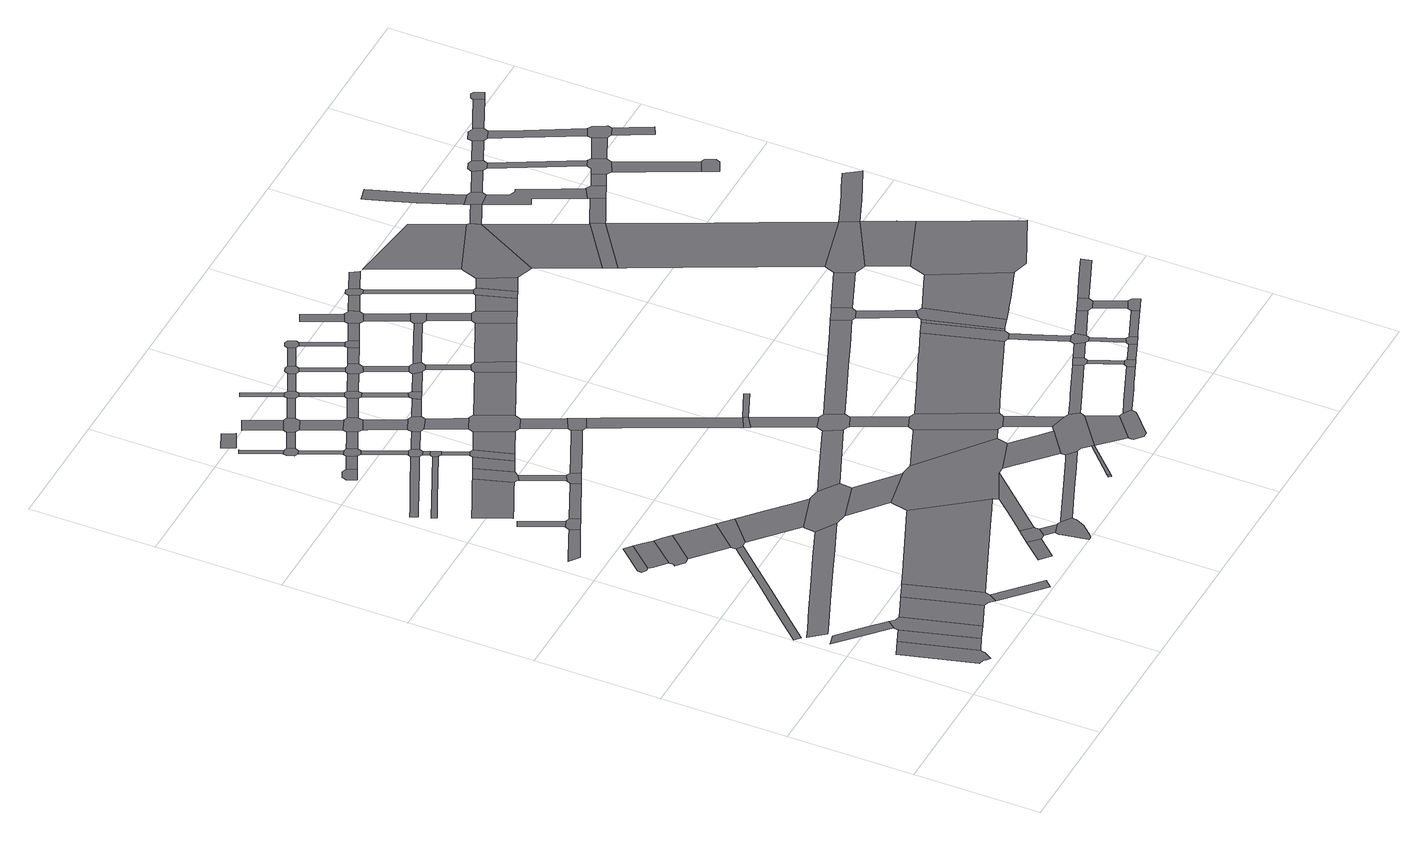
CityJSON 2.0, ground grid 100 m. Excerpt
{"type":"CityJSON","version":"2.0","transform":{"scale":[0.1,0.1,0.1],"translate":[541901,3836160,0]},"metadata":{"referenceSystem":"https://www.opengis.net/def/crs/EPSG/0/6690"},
"CityObjects":{
"road1":{"type":"Road","geometry":[{"type":"MultiSurface","lod":"1","boundaries":[[[0,1,2,3,4,5,6,7,8,9]]]}]},
"road2":{"type":"Road","attributes":{"RoadStructureAttribute.sectionType":"1"},"geometry":[{"type":"MultiSurface","lod":"1","boundaries":[[[10,11,12,13,14,15]]]}]},
"road3":{"type":"Road","attributes":{"RoadStructureAttribute.sectionType":"1"},"geometry":[{"type":"MultiSurface","lod":"1","boundaries":[[[16,0,9,17]]]}]},
"road4":{"type":"Road","geometry":[{"type":"MultiSurface","lod":"1","boundaries":[[[18,15,14,16,17,19,20]]]}]},
"road5":{"type":"Road","attributes":{"RoadStructureAttribute.sectionType":"1"},"geometry":[{"type":"MultiSurface","lod":"1","boundaries":[[[21,22,20,19,23]]]}]},
"road6":{"type":"Road","attributes":{"RoadStructureAttribute.sectionType":"1"},"geometry":[{"type":"MultiSurface","lod":"1","boundaries":[[[24,25,26,27,28,29,30,31,32,33,34]]]}]},
"road7":{"type":"Road","geometry":[{"type":"MultiSurface","lod":"1","boundaries":[[[35,36,21,23,37,38,39,40,41,42]]]}]},
"road8":{"type":"Road","attributes":{"RoadStructureAttribute.sectionType":"1"},"geometry":[{"type":"MultiSurface","lod":"1","boundaries":[[[43,44,45,46,47,48,49,50,51,52,53,54,55,56]]]}]},
"road9":{"type":"Road","geometry":[{"type":"MultiSurface","lod":"1","boundaries":[[[57,58,59,60,61,62]]]}]},
"road10":{"type":"Road","attributes":{"RoadStructureAttribute.sectionType":"1"},"geometry":[{"type":"MultiSurface","lod":"1","boundaries":[[[40,39,63,64,65]]]}]},
"road11":{"type":"Road","attributes":{"RoadStructureAttribute.sectionType":"1"},"geometry":[{"type":"MultiSurface","lod":"1","boundaries":[[[66,62,61,67,68,69]]]}]},
"road12":{"type":"Road","attributes":{"RoadStructureAttribute.sectionType":"1"},"geometry":[{"type":"MultiSurface","lod":"1","boundaries":[[[70,71,72,73,74,75]]]}]},
"road13":{"type":"Road","geometry":[{"type":"MultiSurface","lod":"1","boundaries":[[[76,69,68,77,78,79,80,81,82,83]]]}]},
"road14":{"type":"Road","attributes":{"RoadStructureAttribute.sectionType":"1"},"geometry":[{"type":"MultiSurface","lod":"1","boundaries":[[[84,83,82,85,86,87]]]}]},
"road15":{"type":"Road","attributes":{"RoadStructureAttribute.sectionType":"1"},"geometry":[{"type":"MultiSurface","lod":"1","boundaries":[[[88,89,90,91,92]]]}]},
"road16":{"type":"Road","geometry":[{"type":"MultiSurface","lod":"1","boundaries":[[[92,91,93,70,75,94,95]]]}]},
"road17":{"type":"Road","geometry":[{"type":"MultiSurface","lod":"1","boundaries":[[[87,86,96,24,34,97,98,99]]]}]},
"road18":{"type":"Road","attributes":{"RoadStructureAttribute.sectionType":"1"},"geometry":[{"type":"MultiSurface","lod":"1","boundaries":[[[100,101,102,103,104,105,106,107,108,109,110]]]}]},
"road19":{"type":"Road","geometry":[{"type":"MultiSurface","lod":"1","boundaries":[[[111,112,113,114,115,116,35,42,117,118,119,120,121,122,123]]]}]},
"road20":{"type":"Road","attributes":{"RoadStructureAttribute.sectionType":"1"},"geometry":[{"type":"MultiSurface","lod":"1","boundaries":[[[124,125,126,127,128]]]}]},
"road21":{"type":"Road","attributes":{"RoadStructureAttribute.sectionType":"1"},"geometry":[{"type":"MultiSurface","lod":"1","boundaries":[[[129,130,131,132,133,134,135,136,137]]]}]},
"road22":{"type":"Road","attributes":{"RoadStructureAttribute.sectionType":"1"},"geometry":[{"type":"MultiSurface","lod":"1","boundaries":[[[138,139,95,94,140,141,142,143]]]}]},
"road23":{"type":"Road","attributes":{"RoadStructureAttribute.sectionType":"1"},"geometry":[{"type":"MultiSurface","lod":"1","boundaries":[[[144,145,146,147,148,149]]]}]},
"road24":{"type":"Road","attributes":{"RoadStructureAttribute.sectionType":"1"},"geometry":[{"type":"MultiSurface","lod":"1","boundaries":[[[150,151,99,98,152,153]]]}]},
"road25":{"type":"Road","geometry":[{"type":"MultiSurface","lod":"1","boundaries":[[[154,155,156,157,158,159,160]]]}]},
"road26":{"type":"Road","geometry":[{"type":"MultiSurface","lod":"1","boundaries":[[[161,162,163,124,128,164,165,166,167,168]]]}]},
"road27":{"type":"Road","attributes":{"RoadStructureAttribute.sectionType":"1"},"geometry":[{"type":"MultiSurface","lod":"1","boundaries":[[[169,160,159,170]]]}]},
"road28":{"type":"Road","attributes":{"RoadStructureAttribute.sectionType":"1"},"geometry":[{"type":"MultiSurface","lod":"1","boundaries":[[[166,165,171,172]]]}]},
"road29":{"type":"Road","geometry":[{"type":"MultiSurface","lod":"1","boundaries":[[[173,100,110,174,175,176,177,178]]]}]},
"road30":{"type":"Road","geometry":[{"type":"MultiSurface","lod":"1","boundaries":[[[153,152,179,43,56,180,181,182,183]]]}]},
"road31":{"type":"Road","attributes":{"RoadStructureAttribute.sectionType":"1"},"geometry":[{"type":"MultiSurface","lod":"1","boundaries":[[[184,185,186,187]]]}]},
"road32":{"type":"Road","geometry":[{"type":"MultiSurface","lod":"1","boundaries":[[[172,171,188,189,190,191,192,193,194,195,196,197]]]}]},
"road33":{"type":"Road","attributes":{"RoadStructureAttribute.sectionType":"1"},"geometry":[{"type":"MultiSurface","lod":"1","boundaries":[[[198,177,176,199,200,201]]]}]},
"road34":{"type":"Road","geometry":[{"type":"MultiSurface","lod":"1","boundaries":[[[187,186,202,203,204,205,206,207]]]}]},
"road35":{"type":"Road","geometry":[{"type":"MultiSurface","lod":"1","boundaries":[[[201,200,208,138,143,209,210]]]}]},
"road36":{"type":"Road","attributes":{"RoadStructureAttribute.sectionType":"1"},"geometry":[{"type":"MultiSurface","lod":"1","boundaries":[[[205,204,211,212]]]}]},
"road37":{"type":"Road","attributes":{"RoadStructureAttribute.sectionType":"1"},"geometry":[{"type":"MultiSurface","lod":"1","boundaries":[[[213,214,215,216]]]}]},
"road38":{"type":"Road","geometry":[{"type":"MultiSurface","lod":"1","boundaries":[[[217,212,211,218,169,170,219,220,221,222,223]]]}]},
"road39":{"type":"Road","attributes":{"RoadStructureAttribute.sectionType":"1"},"geometry":[{"type":"MultiSurface","lod":"1","boundaries":[[[224,225,173,178,226]]]}]},
"road40":{"type":"Road","attributes":{"RoadStructureAttribute.sectionType":"1"},"geometry":[{"type":"MultiSurface","lod":"1","boundaries":[[[221,220,227,228]]]}]},
"road41":{"type":"Road","geometry":[{"type":"MultiSurface","lod":"1","boundaries":[[[228,227,129,137,229,230,231,232]]]}]},
"road42":{"type":"Road","attributes":{"RoadStructureAttribute.sectionType":"1"},"geometry":[{"type":"MultiSurface","lod":"1","boundaries":[[[233,207,206,234,235]]]}]},
"road43":{"type":"Road","attributes":{"RoadStructureAttribute.sectionType":"1"},"geometry":[{"type":"MultiSurface","lod":"1","boundaries":[[[230,229,236,237]]]}]},
"road44":{"type":"Road","geometry":[{"type":"MultiSurface","lod":"1","boundaries":[[[237,236,144,149,238,239]]]}]},
"road45":{"type":"Road","attributes":{"RoadStructureAttribute.sectionType":"1"},"geometry":[{"type":"MultiSurface","lod":"1","boundaries":[[[181,180,240,241]]]}]},
"road46":{"type":"Road","attributes":{"RoadStructureAttribute.sectionType":"1"},"geometry":[{"type":"MultiSurface","lod":"1","boundaries":[[[239,238,242,243]]]}]},
"road47":{"type":"Road","geometry":[{"type":"MultiSurface","lod":"1","boundaries":[[[243,242,224,226,244,245]]]}]},
"road48":{"type":"Road","attributes":{"RoadStructureAttribute.sectionType":"1"},"geometry":[{"type":"MultiSurface","lod":"1","boundaries":[[[246,247,223,222,248]]]}]},
"road49":{"type":"Road","attributes":{"RoadStructureAttribute.sectionType":"1"},"geometry":[{"type":"MultiSurface","lod":"1","boundaries":[[[249,250,251,252,253,254,161,168]]]}]},
"road50":{"type":"Road","attributes":{"RoadStructureAttribute.sectionType":"1"},"geometry":[{"type":"MultiSurface","lod":"1","boundaries":[[[255,256,232,231,257]]]}]},
"road51":{"type":"Road","attributes":{"RoadStructureAttribute.sectionType":"1"},"geometry":[{"type":"MultiSurface","lod":"1","boundaries":[[[258,259,260,261]]]}]},
"road52":{"type":"Road","geometry":[{"type":"MultiSurface","lod":"1","boundaries":[[[261,260,262,233,235,263,264,265,266]]]}]},
"road53":{"type":"Road","attributes":{"RoadStructureAttribute.sectionType":"1"},"geometry":[{"type":"MultiSurface","lod":"1","boundaries":[[[267,268,269,270,271,210,209,272,273,274]]]}]},
"road54":{"type":"Road","attributes":{"RoadStructureAttribute.sectionType":"1"},"geometry":[{"type":"MultiSurface","lod":"1","boundaries":[[[264,263,275,276]]]}]},
"road55":{"type":"Road","attributes":{"RoadStructureAttribute.sectionType":"1"},"geometry":[{"type":"MultiSurface","lod":"1","boundaries":[[[277,245,244,278,279]]]}]},
"road56":{"type":"Road","geometry":[{"type":"MultiSurface","lod":"1","boundaries":[[[280,276,275,281,246,248,282,283,284,285,286]]]}]},
"road57":{"type":"Road","attributes":{"RoadStructureAttribute.sectionType":"1"},"geometry":[{"type":"MultiSurface","lod":"1","boundaries":[[[287,284,283,288,289,290]]]}]},
"road58":{"type":"Road","geometry":[{"type":"MultiSurface","lod":"1","boundaries":[[[241,240,111,123,252,251,291,292,293,294]]]}]},
"road59":{"type":"Road","geometry":[{"type":"MultiSurface","lod":"1","boundaries":[[[295,290,289,296,255,257,297,298,299,300]]]}]},
"road60":{"type":"Road","attributes":{"RoadStructureAttribute.sectionType":"1"},"geometry":[{"type":"MultiSurface","lod":"1","boundaries":[[[301,302,303,304,305,306,197,196,307,308,309,310,311]]]}]},
"road61":{"type":"Road","attributes":{"RoadStructureAttribute.sectionType":"1"},"geometry":[{"type":"MultiSurface","lod":"1","boundaries":[[[312,313,298,297,314,315]]]}]},
"road62":{"type":"Road","attributes":{"RoadStructureAttribute.sectionType":"1"},"geometry":[{"type":"MultiSurface","lod":"1","boundaries":[[[316,317,318,183,182,319]]]}]},
"road63":{"type":"Road","attributes":{"RoadStructureAttribute.sectionType":"1"},"geometry":[{"type":"MultiSurface","lod":"1","boundaries":[[[320,321,266,265,322]]]}]},
"road64":{"type":"Road","geometry":[{"type":"MultiSurface","lod":"1","boundaries":[[[315,314,323,324,277,279,325,326,327,328]]]}]},
"road65":{"type":"Road","attributes":{"RoadStructureAttribute.sectionType":"1"},"geometry":[{"type":"MultiSurface","lod":"1","boundaries":[[[329,286,285,330]]]}]},
"road66":{"type":"Road","attributes":{"RoadStructureAttribute.sectionType":"1"},"geometry":[{"type":"MultiSurface","lod":"1","boundaries":[[[326,325,331,332,333]]]}]},
"road67":{"type":"Road","attributes":{"RoadStructureAttribute.sectionType":"1"},"geometry":[{"type":"MultiSurface","lod":"1","boundaries":[[[334,335,336,337,338]]]}]},
"road68":{"type":"Road","geometry":[{"type":"MultiSurface","lod":"1","boundaries":[[[339,340,341,342]]]}]},
"road69":{"type":"Road","geometry":[{"type":"MultiSurface","lod":"1","boundaries":[[[343,333,332,267,274,344,345]]]}]},
"road70":{"type":"Road","attributes":{"RoadStructureAttribute.sectionType":"1"},"geometry":[{"type":"MultiSurface","lod":"1","boundaries":[[[346,300,299,347]]]}]},
"road71":{"type":"Road","geometry":[{"type":"MultiSurface","lod":"1","boundaries":[[[338,337,320,322,348,349,350,351]]]}]},
"road72":{"type":"Road","attributes":{"RoadStructureAttribute.sectionType":"1"},"geometry":[{"type":"MultiSurface","lod":"1","boundaries":[[[349,348,352,353]]]}]},
"road73":{"type":"Road","geometry":[{"type":"MultiSurface","lod":"1","boundaries":[[[353,352,329,330,354,355,356,357]]]}]},
"road74":{"type":"Road","attributes":{"RoadStructureAttribute.sectionType":"1"},"geometry":[{"type":"MultiSurface","lod":"1","boundaries":[[[358,359,360,345,344,361,362,363,364,365,366,367,368,369]]]}]},
"road75":{"type":"Road","attributes":{"RoadStructureAttribute.sectionType":"1"},"geometry":[{"type":"MultiSurface","lod":"1","boundaries":[[[355,354,370,371]]]}]},
"road76":{"type":"Road","geometry":[{"type":"MultiSurface","lod":"1","boundaries":[[[372,371,370,346,347,373,374]]]}]},
"road77":{"type":"Road","attributes":{"RoadStructureAttribute.sectionType":"1"},"geometry":[{"type":"MultiSurface","lod":"1","boundaries":[[[375,339,342,376]]]}]},
"road78":{"type":"Road","attributes":{"RoadStructureAttribute.sectionType":"1"},"geometry":[{"type":"MultiSurface","lod":"1","boundaries":[[[377,351,350,378]]]}]},
"road79":{"type":"Road","geometry":[{"type":"MultiSurface","lod":"1","boundaries":[[[379,380,381,382,383,294,293,384]]]}]},
"road80":{"type":"Road","attributes":{"RoadStructureAttribute.sectionType":"1"},"geometry":[{"type":"MultiSurface","lod":"1","boundaries":[[[385,292,291,386,387]]]}]},
"road81":{"type":"Road","geometry":[{"type":"MultiSurface","lod":"1","boundaries":[[[369,368,388,389]]]}]},
"road82":{"type":"Road","attributes":{"RoadStructureAttribute.sectionType":"1"},"geometry":[{"type":"MultiSurface","lod":"1","boundaries":[[[390,391,357,356,392]]]}]},
"road83":{"type":"Road","attributes":{"RoadStructureAttribute.sectionType":"1"},"geometry":[{"type":"MultiSurface","lod":"1","boundaries":[[[389,388,393,394,395,396]]]}]},
"road84":{"type":"Road","attributes":{"RoadStructureAttribute.sectionType":"1"},"geometry":[{"type":"MultiSurface","lod":"1","boundaries":[[[397,328,327,398]]]}]},
"road85":{"type":"Road","geometry":[{"type":"MultiSurface","lod":"1","boundaries":[[[396,395,399,316,319,400,401,402,403,404,405]]]}]},
"road86":{"type":"Road","geometry":[{"type":"MultiSurface","lod":"1","boundaries":[[[406,407,377,378,408,409,410,411]]]}]},
"road87":{"type":"Road","attributes":{"RoadStructureAttribute.sectionType":"1"},"geometry":[{"type":"MultiSurface","lod":"1","boundaries":[[[412,374,373,413]]]}]},
"road88":{"type":"Road","attributes":{"RoadStructureAttribute.sectionType":"1"},"geometry":[{"type":"MultiSurface","lod":"1","boundaries":[[[409,408,414,415]]]}]},
"road89":{"type":"Road","attributes":{"RoadStructureAttribute.sectionType":"1"},"geometry":[{"type":"MultiSurface","lod":"1","boundaries":[[[402,401,416,417]]]}]},
"road90":{"type":"Road","geometry":[{"type":"MultiSurface","lod":"1","boundaries":[[[418,419,415,414,390,392,420,421,422]]]}]},
"road91":{"type":"Road","geometry":[{"type":"MultiSurface","lod":"1","boundaries":[[[423,424,369,389]]]}]},
"road92":{"type":"Road","attributes":{"RoadStructureAttribute.sectionType":"1"},"geometry":[{"type":"MultiSurface","lod":"1","boundaries":[[[421,420,425,426,427]]]}]},
"road93":{"type":"Road","geometry":[{"type":"MultiSurface","lod":"1","boundaries":[[[428,429,387,386,301,311,430,375,376,431,432,433,434]]]}]},
"road94":{"type":"Road","geometry":[{"type":"MultiSurface","lod":"1","boundaries":[[[417,416,379,384,435,436,437,438]]]}]},
"road95":{"type":"Road","attributes":{"RoadStructureAttribute.sectionType":"1"},"geometry":[{"type":"MultiSurface","lod":"1","boundaries":[[[439,411,410,440]]]}]},
"road96":{"type":"Road","geometry":[{"type":"MultiSurface","lod":"1","boundaries":[[[427,426,412,413,441,442,443,444,445]]]}]},
"road97":{"type":"Road","attributes":{"RoadStructureAttribute.sectionType":"1"},"geometry":[{"type":"MultiSurface","lod":"1","boundaries":[[[442,441,446,447]]]}]},
"road98":{"type":"Road","attributes":{"RoadStructureAttribute.sectionType":"1"},"geometry":[{"type":"MultiSurface","lod":"1","boundaries":[[[448,449,431,376,450,451]]]}]},
"road99":{"type":"Road","attributes":{"RoadStructureAttribute.sectionType":"1"},"geometry":[{"type":"MultiSurface","lod":"1","boundaries":[[[452,418,422,453]]]}]},
"road100":{"type":"Road","attributes":{"RoadStructureAttribute.sectionType":"1"},"geometry":[{"type":"MultiSurface","lod":"1","boundaries":[[[454,436,435,455,428,434]]]}]},
"road101":{"type":"Road","geometry":[{"type":"MultiSurface","lod":"1","boundaries":[[[447,446,397,398,456,457]]]}]},
"road102":{"type":"Road","geometry":[{"type":"MultiSurface","lod":"1","boundaries":[[[458,459,439,440,460,461,462,463]]]}]},
"road103":{"type":"Road","geometry":[{"type":"MultiSurface","lod":"1","boundaries":[[[451,450,464,465,466,467,468,469,470,471,472,473]]]}]},
"road104":{"type":"Road","attributes":{"RoadStructureAttribute.sectionType":"1"},"geometry":[{"type":"MultiSurface","lod":"1","boundaries":[[[461,460,474,475,476]]]}]},
"road105":{"type":"Road","geometry":[{"type":"MultiSurface","lod":"1","boundaries":[[[476,475,452,453,477,478]]]}]},
"road106":{"type":"Road","attributes":{"RoadStructureAttribute.sectionType":"1"},"geometry":[{"type":"MultiSurface","lod":"1","boundaries":[[[479,480,445,444,481]]]}]},
"road107":{"type":"Road","attributes":{"RoadStructureAttribute.sectionType":"1"},"geometry":[{"type":"MultiSurface","lod":"1","boundaries":[[[482,478,477,483]]]}]},
"road108":{"type":"Road","attributes":{"RoadStructureAttribute.sectionType":"1"},"geometry":[{"type":"MultiSurface","lod":"1","boundaries":[[[484,457,456,485]]]}]},
"road109":{"type":"Road","attributes":{"RoadStructureAttribute.sectionType":"1"},"geometry":[{"type":"MultiSurface","lod":"1","boundaries":[[[486,487,488,489]]]}]},
"road110":{"type":"Road","attributes":{"RoadStructureAttribute.sectionType":"1"},"geometry":[{"type":"MultiSurface","lod":"1","boundaries":[[[490,491,492,493,405,404,494,495,496,497,498]]]}]},
"road111":{"type":"Road","attributes":{"RoadStructureAttribute.sectionType":"1"},"geometry":[{"type":"MultiSurface","lod":"1","boundaries":[[[499,500,501,502,503,433,432,504,505,506,507,508]]]}]},
"road112":{"type":"Road","geometry":[{"type":"MultiSurface","lod":"1","boundaries":[[[509,510,511,512,513,438,437,514,515,516,517]]]}]},
"road113":{"type":"Road","geometry":[{"type":"MultiSurface","lod":"1","boundaries":[[[518,519,489,488,482,483,520,521,522,523]]]}]},
"road114":{"type":"Road","attributes":{"RoadStructureAttribute.sectionType":"1"},"geometry":[{"type":"MultiSurface","lod":"1","boundaries":[[[524,525,526,527,528,529,530,473,472,531,532,533,534,535,536,537]]]}]},
"road115":{"type":"Road","attributes":{"RoadStructureAttribute.sectionType":"1"},"geometry":[{"type":"MultiSurface","lod":"1","boundaries":[[[521,520,538,539]]]}]},
"road116":{"type":"Road","geometry":[{"type":"MultiSurface","lod":"1","boundaries":[[[539,538,479,481,540,541]]]}]},
"road117":{"type":"Road","attributes":{"RoadStructureAttribute.sectionType":"1"},"geometry":[{"type":"MultiSurface","lod":"1","boundaries":[[[541,540,542,543]]]}]},
"road118":{"type":"Road","geometry":[{"type":"MultiSurface","lod":"1","boundaries":[[[543,542,484,485,544,545]]]}]},
"road119":{"type":"Road","attributes":{"RoadStructureAttribute.sectionType":"1"},"geometry":[{"type":"MultiSurface","lod":"1","boundaries":[[[546,523,522,547]]]}]},
"road120":{"type":"Road","geometry":[{"type":"MultiSurface","lod":"1","boundaries":[[[548,549,499,508,550,551,552,553,554]]]}]},
"road121":{"type":"Road","geometry":[{"type":"MultiSurface","lod":"1","boundaries":[[[555,556,546,547,557,558,559,560,561]]]}]},
"road122":{"type":"Road","attributes":{"RoadStructureAttribute.sectionType":"1"},"geometry":[{"type":"MultiSurface","lod":"1","boundaries":[[[562,545,544,563]]]}]},
"road123":{"type":"Road","attributes":{"RoadStructureAttribute.sectionType":"1"},"geometry":[{"type":"MultiSurface","lod":"1","boundaries":[[[564,551,550,565,566,567]]]}]},
"road124":{"type":"Road","geometry":[{"type":"MultiSurface","lod":"1","boundaries":[[[567,566,524,537,568,569,570]]]}]},
"road125":{"type":"Road","attributes":{"RoadStructureAttribute.sectionType":"1"},"geometry":[{"type":"MultiSurface","lod":"1","boundaries":[[[559,558,571,572]]]}]},
"road126":{"type":"Road","attributes":{"RoadStructureAttribute.sectionType":"1"},"geometry":[{"type":"MultiSurface","lod":"1","boundaries":[[[573,548,554,574]]]}]},
"road127":{"type":"Road","attributes":{"RoadStructureAttribute.sectionType":"1"},"geometry":[{"type":"MultiSurface","lod":"1","boundaries":[[[575,561,560,576]]]}]},
"road128":{"type":"Road","geometry":[{"type":"MultiSurface","lod":"1","boundaries":[[[572,571,562,563,577,578]]]}]},
"road129":{"type":"Road","attributes":{"RoadStructureAttribute.sectionType":"1"},"geometry":[{"type":"MultiSurface","lod":"1","boundaries":[[[579,570,569,580,581]]]}]},
"road130":{"type":"Road","geometry":[{"type":"MultiSurface","lod":"1","boundaries":[[[582,509,517,583,584,585]]]}]},
"road131":{"type":"Road","attributes":{"RoadStructureAttribute.sectionType":"1"},"geometry":[{"type":"MultiSurface","lod":"1","boundaries":[[[586,584,583,587,588,589,590]]]}]},
"road132":{"type":"Road","geometry":[{"type":"MultiSurface","lod":"1","boundaries":[[[590,589,591,573,574,592,593,594,595]]]}]},
"road133":{"type":"Road","attributes":{"RoadStructureAttribute.sectionType":"1"},"geometry":[{"type":"MultiSurface","lod":"1","boundaries":[[[596,578,577,597]]]}]},
"road134":{"type":"Road","attributes":{"RoadStructureAttribute.sectionType":"1"},"geometry":[{"type":"MultiSurface","lod":"1","boundaries":[[[598,593,592,599,600,601]]]}]},
"road135":{"type":"Road","geometry":[{"type":"MultiSurface","lod":"1","boundaries":[[[602,603,604,490,498,605,606,607]]]}]},
"road136":{"type":"Road","attributes":{"RoadStructureAttribute.sectionType":"1"},"geometry":[{"type":"MultiSurface","lod":"1","boundaries":[[[608,582,585,609]]]}]},
"road137":{"type":"Road","geometry":[{"type":"MultiSurface","lod":"1","boundaries":[[[601,600,579,581,610,611]]]}]},
"road138":{"type":"Road","attributes":{"RoadStructureAttribute.sectionType":"1"},"geometry":[{"type":"MultiSurface","lod":"1","boundaries":[[[612,606,605,613,614,615,616,617]]]}]},
"road139":{"type":"Road","geometry":[{"type":"MultiSurface","lod":"1","boundaries":[[[618,617,616,619,608,609,620,621,622,623,624]]]}]},
"road140":{"type":"Road","attributes":{"RoadStructureAttribute.sectionType":"1"},"geometry":[{"type":"MultiSurface","lod":"1","boundaries":[[[625,595,594,626]]]}]},
"road141":{"type":"Road","attributes":{"RoadStructureAttribute.sectionType":"1"},"geometry":[{"type":"MultiSurface","lod":"1","boundaries":[[[627,628,629,630,611,610,631,632,633,634]]]}]},
"road142":{"type":"Road","geometry":[{"type":"MultiSurface","lod":"1","boundaries":[[[635,636,637,638]]]}]},
"road143":{"type":"Road","attributes":{"RoadStructureAttribute.sectionType":"1"},"geometry":[{"type":"MultiSurface","lod":"1","boundaries":[[[639,602,607,640]]]}]},
"road144":{"type":"Road","geometry":[{"type":"MultiSurface","lod":"1","boundaries":[[[637,636,596,597,641,642,643]]]}]},
"road145":{"type":"Road","geometry":[{"type":"MultiSurface","lod":"1","boundaries":[[[644,625,626,645,646,647,648]]]}]},
"road146":{"type":"Road","attributes":{"RoadStructureAttribute.sectionType":"1"},"geometry":[{"type":"MultiSurface","lod":"1","boundaries":[[[649,647,646,650,651,652]]]}]},
"road147":{"type":"Road","geometry":[{"type":"MultiSurface","lod":"1","boundaries":[[[653,654,655,624,623,656,657,658,659,660]]]}]},
"road148":{"type":"Road","geometry":[{"type":"MultiSurface","lod":"1","boundaries":[[[652,651,627,634,661,662,663]]]}]},
"road149":{"type":"Road","attributes":{"function":"2","RoadStructureAttribute.sectionType":"1"},"geometry":[{"type":"MultiSurface","lod":"1","boundaries":[[[664,642,641,665,666,667]]]}]},
"road150":{"type":"Road","geometry":[{"type":"MultiSurface","lod":"1","boundaries":[[[668,669,667,666,670,671]]]}]},
"road151":{"type":"Road","attributes":{"RoadStructureAttribute.sectionType":"1"},"geometry":[{"type":"MultiSurface","lod":"1","boundaries":[[[672,673,674,644,648,675,676,677]]]}]},
"road152":{"type":"Road","attributes":{"function":"2"},"geometry":[{"type":"MultiSurface","lod":"1","boundaries":[[[678,679,680,681,682,671,670,683,684,685,686,687,688,689,690,691]]]}]},
"road153":{"type":"Road","attributes":{"RoadStructureAttribute.sectionType":"1"},"geometry":[{"type":"MultiSurface","lod":"1","boundaries":[[[692,693,694,643,642,695,696,697]]]}]},
"road154":{"type":"Road","geometry":[{"type":"MultiSurface","lod":"1","boundaries":[[[691,690,639,640,698,699]]]}]},
"road155":{"type":"Road","attributes":{"function":"2","RoadStructureAttribute.sectionType":"1"},"geometry":[{"type":"MultiSurface","lod":"1","boundaries":[[[700,699,698,701,702]]]}]},
"road156":{"type":"Road","attributes":{"RoadStructureAttribute.sectionType":"1"},"geometry":[{"type":"MultiSurface","lod":"1","boundaries":[[[703,704,705,706,707,708,709,710,711,712,713,714,715]]]}]},
"road157":{"type":"Road","geometry":[{"type":"MultiSurface","lod":"1","boundaries":[[[715,714,692,697,716,717,718]]]}]},
"road158":{"type":"Road","attributes":{"RoadStructureAttribute.sectionType":"1"},"geometry":[{"type":"MultiSurface","lod":"1","boundaries":[[[719,720,721,722,668,671,723,724,725,726,727]]]}]},
"road159":{"type":"Road","geometry":[{"type":"MultiSurface","lod":"1","boundaries":[[[702,701,653,660,728,729]]]}]},
"road160":{"type":"Road","attributes":{"RoadStructureAttribute.sectionType":"1"},"geometry":[{"type":"MultiSurface","lod":"1","boundaries":[[[730,731,732,733,734,735,716,697,736,737,738,739,740,741]]]}]},
"road161":{"type":"Road","attributes":{"RoadStructureAttribute.sectionType":"1"},"geometry":[{"type":"MultiSurface","lod":"1","boundaries":[[[742,718,717,743]]]}]},
"road162":{"type":"Road","geometry":[{"type":"MultiSurface","lod":"1","boundaries":[[[741,740,719,727,744,745]]]}]},
"road163":{"type":"Road","attributes":{"RoadStructureAttribute.sectionType":"1"},"geometry":[{"type":"MultiSurface","lod":"1","boundaries":[[[746,747,745,744,748,749]]]}]},
"road164":{"type":"Road","geometry":[{"type":"MultiSurface","lod":"1","boundaries":[[[750,751,742,743,752,753,754,755]]]}]},
"road165":{"type":"Road","attributes":{"RoadStructureAttribute.sectionType":"1"},"geometry":[{"type":"MultiSurface","lod":"1","boundaries":[[[756,757,758,759,760,761,762,763,764,765,766,691,699,767,768,769,770,771,772,773]]]}]},
"road166":{"type":"Road","attributes":{"RoadStructureAttribute.sectionType":"1"},"geometry":[{"type":"MultiSurface","lod":"1","boundaries":[[[753,752,774,775]]]}]},
"road167":{"type":"Road","geometry":[{"type":"MultiSurface","lod":"1","boundaries":[[[775,774,776,746,749,777,778,779,780,781,782,783]]]}]},
"road168":{"type":"Road","attributes":{"RoadStructureAttribute.sectionType":"1"},"geometry":[{"type":"MultiSurface","lod":"1","boundaries":[[[784,755,754,785]]]}]},
"road169":{"type":"Road","attributes":{"RoadStructureAttribute.sectionType":"1"},"geometry":[{"type":"MultiSurface","lod":"1","boundaries":[[[779,778,786,787,788]]]}]},
"road170":{"type":"Road","geometry":[{"type":"MultiSurface","lod":"1","boundaries":[[[789,790,788,787,791,792,793,794]]]}]},
"road171":{"type":"Road","attributes":{"RoadStructureAttribute.sectionType":"1"},"geometry":[{"type":"MultiSurface","lod":"1","boundaries":[[[795,796,783,782,797]]]}]},
"road172":{"type":"Road","geometry":[{"type":"MultiSurface","lod":"1","boundaries":[[[798,799,800,784,785,801,802,803,804]]]}]},
"road173":{"type":"Road","attributes":{"RoadStructureAttribute.sectionType":"1"},"geometry":[{"type":"MultiSurface","lod":"1","boundaries":[[[805,802,801,806,807,808]]]}]},
"road174":{"type":"Road","geometry":[{"type":"MultiSurface","lod":"1","boundaries":[[[808,807,795,797,809,810,811,812,813]]]}]},
"road175":{"type":"Road","attributes":{"RoadStructureAttribute.sectionType":"1"},"geometry":[{"type":"MultiSurface","lod":"1","boundaries":[[[814,815,816,810,809,817,818,819,820]]]}]},
"road176":{"type":"Road","attributes":{"RoadStructureAttribute.sectionType":"1"},"geometry":[{"type":"MultiSurface","lod":"1","boundaries":[[[821,822,804,803,823]]]}]},
"road177":{"type":"Road","geometry":[{"type":"MultiSurface","lod":"1","boundaries":[[[824,825,821,823,826,827,828]]]}]}
},
"vertices":[
[310,750,0],[173,693,0],[339,113,0],[340,113,0],[378,103,0],[395,87,0],[421,63,0],[466,132,0],[471,154,0],[475,171,0],
[373,1009,0],[171,1197,0],[79,1172,0],[247,1015,0],[435,839,0],[487,902,0],
[431,800,0],[596,221,0],
[526,865,0],[728,275,0],[564,855,0],
[775,943,0],[686,906,0],[940,363,0],
[760,2239,0],[622,2090,0],[461,1916,0],[279,1721,0],[150,1581,0],[8,1427,0],[51,1387,0],[233,1583,0],[439,1804,0],[629,2008,0],[810,2205,0],
[910,999,0],[883,987,0],[979,353,0],[996,337,0],[1025,310,0],[1069,380,0],[1073,403,0],[1076,419,0],
[1177,1811,0],[902,1698,0],[600,1573,0],[368,1477,0],[162,1391,0],[75,1355,0],[177,1237,0],[215,1252,0],[514,1376,0],[709,1457,0],[837,1511,0],[1051,1598,0],[1190,1656,0],[1328,1713,0],
[416,2970,0],[233,2767,0],[233,2734,0],[268,2714,0],[290,2715,0],[473,2919,0],
[1169,177,0],[1333,25,0],[1389,83,0],
[530,2868,0],[321,2686,0],[410,2607,0],[592,2812,0],
[449,3412,0],[364,3373,0],[121,3262,0],[199,3207,0],[354,3279,0],[479,3337,0],
[646,2764,0],[412,2566,0],[401,2554,0],[460,2499,0],[471,2500,0],[501,2501,0],[512,2502,0],[702,2714,0],
[903,2534,0],[694,2338,0],[759,2279,0],[950,2491,0],
[443,3634,0],[373,3786,0],[319,3759,0],[462,3449,0],[519,3472,0],
[461,3447,0],[591,3387,0],[557,3462,0],
[760,2251,0],[817,2211,0],[856,2212,0],[1061,2391,0],
[670,4280,0],[634,4264,0],[433,4171,0],[267,4095,0],[389,3824,0],[517,3881,0],[585,3913,0],[615,3928,0],[680,3958,0],[758,3993,0],[760,3993,0],
[1676,1319,0],[1651,1309,0],[1339,1178,0],[1121,1087,0],[1021,1045,0],[983,1029,0],[1294,509,0],[1570,623,0],[1838,735,0],[1948,780,0],[2049,822,0],[2052,823,0],[2053,823,0],
[1716,391,0],[1578,242,0],[1571,235,0],[1656,164,0],[1797,316,0],
[705,4783,0],[401,4644,0],[177,4541,0],[91,4501,0],[117,4447,0],[161,4467,0],[374,4565,0],[580,4659,0],[731,4729,0],
[918,3626,0],[747,3548,0],[648,3413,0],[700,3437,0],[920,3538,0],[952,3553,0],
[772,4644,0],[325,4438,0],[145,4356,0],[162,4320,0],[341,4402,0],[791,4608,0],
[1389,2097,0],[1243,2229,0],[1189,1912,0],[1493,2003,0],
[342,5155,0],[287,5130,0],[282,5118,0],[272,5092,0],[305,5020,0],[411,5068,0],[378,5140,0],
[1809,491,0],[1802,484,0],[1748,426,0],[1803,316,0],[1837,315,0],[1889,375,0],[1889,409,0],[1889,417,0],
[514,5203,0],[550,5133,0],
[1902,255,0],[1991,281,0],
[777,4329,0],[789,3984,0],[790,3982,0],[795,3972,0],[844,4004,0],[868,4041,0],
[1187,1896,0],[1430,1698,0],[1737,1787,0],[1746,1886,0],[1594,1988,0],
[250,5928,0],[213,5912,0],[345,5621,0],[383,5638,0],
[1896,222,0],[1895,217,0],[1938,5,0],[1945,3,0],[1953,1,0],[1978,13,0],[2061,106,0],[2099,180,0],[2102,217,0],[2030,273,0],
[885,3916,0],[820,3916,0],[936,3662,0],[989,3690,0],
[337,5593,0],[360,5537,0],[387,5526,0],[426,5544,0],[435,5571,0],[411,5625,0],
[938,3659,0],[1060,3603,0],[1026,3674,0],
[524,5231,0],[561,5248,0],
[357,6120,0],[214,6054,0],[260,5955,0],[409,6023,0],
[588,5238,0],[516,5207,0],[552,5134,0],[576,5120,0],[614,5139,0],[623,5166,0],[592,5240,0],
[891,4382,0],[818,4348,0],[983,4094,0],
[718,4811,0],[755,4828,0],
[759,4720,0],[799,4733,0],[808,4764,0],[782,4819,0],
[573,5703,0],[469,5587,0],[606,5651,0],
[782,4670,0],[820,4687,0],
[816,4598,0],[853,4615,0],
[1705,1462,0],[2040,1526,0],
[900,4411,0],[938,4427,0],
[1053,4127,0],[963,4414,0],
[762,5318,0],[694,5287,0],[797,5247,0],
[1899,427,0],[2191,743,0],[2342,906,0],[2076,779,0],[1974,669,0],[1885,573,0],
[965,4901,0],[827,4839,0],[989,4846,0],
[558,6050,0],[458,6004,0],[587,5738,0],[686,5785,0],
[585,5731,0],[638,5633,0],[737,5679,0],[746,5716,0],[724,5771,0],
[1464,3874,0],[1436,3861,0],[1381,3837,0],[1242,3774,0],[1202,3755,0],[1152,3645,0],[1337,3729,0],[1497,3802,0],
[773,5354,0],[874,5396,0],
[1151,4501,0],[1092,4145,0],[1280,4232,0],
[876,5391,0],[771,5346,0],[799,5248,0],[834,5227,0],[934,5274,0],[941,5313,0],[908,5385,0],
[949,5244,0],[849,5195,0],[974,4939,0],[1074,4985,0],
[2392,908,0],[2665,996,0],[2686,1085,0],[2138,1512,0],
[1082,4982,0],[973,4932,0],[1027,4833,0],[1135,4875,0],[1146,4912,0],[1114,4969,0],
[2728,563,0],[2685,543,0],[2681,542,0],[2415,433,0],[2230,356,0],[2051,281,0],[2405,343,0],[2630,435,0],[2712,469,0],[2792,504,0],[2798,506,0],
[1230,4689,0],[1159,4826,0],[1165,4546,0],[1278,4596,0],
[2226,2249,0],[2207,2241,0],[1763,2058,0],[2300,2119,0],
[925,5866,0],[781,5798,0],[948,5812,0],
[1164,4545,0],[1152,4502,0],[1327,4218,0],[1427,4262,0],[1446,4308,0],[1324,4579,0],
[1107,5477,0],[1139,5404,0],
[1470,3922,0],[1476,3909,0],[1574,3957,0],
[833,6197,0],[797,6181,0],[849,6070,0],[931,5895,0],[968,5910,0],
[2647,196,0],[2630,180,0],[2647,162,0],[2664,179,0],
[1591,3923,0],[1535,3790,0],[1633,3838,0],
[1303,5055,0],[1322,4992,0],
[976,5800,0],[1015,5816,0],[1021,5845,0],[996,5897,0],
[1115,5505,0],[1152,5523,0],
[1167,5393,0],[1204,5410,0],[1212,5438,0],[1178,5510,0],
[1893,3300,0],[1733,3632,0],[1681,3741,0],[1643,3564,0],[1644,3562,0],[1762,3319,0],[1890,3053,0],[1915,3001,0],[1936,2956,0],[1998,2829,0],[2022,2780,0],[2121,2828,0],
[1311,5087,0],[1345,5111,0],
[1350,5102,0],[1398,5026,0],[1378,5091,0],
[2895,437,0],[2909,423,0],
[1178,5983,0],[1199,5927,0],
[2517,1668,0],[2496,1659,0],[2332,1592,0],[2184,1530,0],[2177,1528,0],[2781,1125,0],
[2831,847,0],[2729,602,0],[2932,755,0],
[2045,2731,0],[2138,2793,0],
[1361,5593,0],[1207,5523,0],[1391,5522,0],
[2122,2572,0],[2206,2399,0],[2250,2307,0],[2355,2341,0],
[1762,4780,0],[1886,4511,0],
[2247,2300,0],[2348,2102,0],[2350,2098,0],[2452,2142,0],[2454,2148,0],[2470,2189,0],[2398,2321,0],
[1226,6025,0],[1188,6010,0],[1229,5920,0],[1268,5936,0],[1279,5964,0],[1251,6017,0],
[1556,5172,0],[1607,5120,0],
[1373,5618,0],[1410,5636,0],
[2534,1715,0],[2636,1757,0],
[1458,5639,0],[1437,5629,0],[1427,5502,0],[1481,5530,0],[1492,5567,0],
[2382,2900,0],[2366,2936,0],
[1555,5236,0],[1568,5209,0],[1622,5235,0],
[2974,784,0],[2971,781,0],[2837,497,0],[3183,634,0],[3196,670,0],[3149,737,0],[3113,752,0],
[2825,1106,0],[2927,1151,0],[2951,1196,0],[2683,1737,0],
[1436,6104,0],[1461,6051,0],
[1637,5112,0],[1685,5134,0],[1690,5148,0],[1698,5170,0],[1660,5218,0],
[1776,4814,0],[1822,4840,0],
[3271,441,0],[3238,513,0],[3090,241,0],[3288,407,0],
[1626,5717,0],[1659,5645,0],
[3021,950,0],[2918,906,0],
[2001,4564,0],[1860,4826,0],
[1482,6149,0],[1447,6134,0],[1491,6042,0],[1526,6060,0],[1536,6085,0],[1508,6138,0],
[3092,217,0],[3093,198,0],[3152,145,0],[3167,145,0],[3190,145,0],[3374,312,0],[3379,330,0],[3382,340,0],[3385,352,0],[3324,392,0],
[1580,5853,0],[1631,5744,0],[1667,5763,0],
[1729,5678,0],[1696,5749,0],
[2074,5406,0],[1765,5266,0],[2099,5354,0],
[1872,5830,0],[1906,5760,0],
[2267,5013,0],[2391,4743,0],
[1817,6188,0],[1744,6153,0],[1881,5869,0],[1956,5902,0],
[3385,2735,0],[3256,2680,0],[2777,2481,0],[2496,2363,0],[2670,2272,0],[2887,2363,0],[2968,2395,0],[3180,2483,0],[3444,2594,0],
[3663,952,0],[3479,875,0],[3356,823,0],[3304,802,0],[3156,741,0],[3378,745,0],[3479,788,0],[3532,810,0],[3589,834,0],[3694,878,0],
[3527,2091,0],[3334,2010,0],[3259,1979,0],[3073,1901,0],[2967,1856,0],[3152,1280,0],[3415,1390,0],[3602,1469,0],[3694,1507,0],
[1993,5888,0],[1992,5887,0],[1941,5747,0],[2016,5780,0],[2029,5816,0],[2007,5894,0],
[3813,594,0],[3637,522,0],[3447,443,0],[3424,433,0],[3420,432,0],[3343,400,0],[3337,398,0],[3608,444,0],[3615,447,0],[3650,462,0],[3670,470,0],[3759,507,0],[3775,514,0],[3836,538,0],
[2087,5444,0],[2162,5480,0],
[2138,5341,0],[2212,5377,0],
[2280,5050,0],[2354,5085,0],
[2512,4798,0],[2388,5068,0],
[2160,5964,0],[2195,5894,0],
[3740,984,0],[3718,975,0],[3722,869,0],[3761,881,0],[3761,883,0],[3763,889,0],[3771,910,0],
[2204,6010,0],[2168,5994,0],[2196,5893,0],[2223,5882,0],[2259,5897,0],[2266,5925,0],[2228,5995,0],
[2555,5146,0],[2646,4860,0],
[3821,734,0],[3769,755,0],[3825,621,0],[3861,637,0],
[3890,560,0],[3910,569,0],[3886,624,0],
[2564,5169,0],[2598,5187,0],
[3884,1043,0],[3932,977,0],
[2394,6070,0],[2438,6005,0],
[2715,4891,0],[2625,5177,0],
[4045,690,0],[3970,594,0],[4068,634,0],
[3636,2136,0],[3732,1492,0],[3788,1516,0],[3802,1555,0],
[3879,1291,0],[3788,1356,0],[3834,1241,0],[3899,1081,0],[3956,1106,0],
[3895,1070,0],[3959,966,0],[3997,978,0],[4008,1008,0],[3992,1089,0],
[2725,5222,0],[2858,4957,0],
[4043,866,0],[4025,798,0],[4058,716,0],[4095,736,0],
[3509,2786,0],[3470,2770,0],[3430,2753,0],[3480,2583,0],[3553,2613,0],[3572,2649,0],
[3666,2149,0],[3826,1564,0],
[4147,667,0],[4123,723,0],
[3679,2356,0],[3555,2429,0],[3632,2270,0],[3645,2244,0],[3676,2180,0],[3742,2228,0],
[3749,2213,0],[3675,2178,0],[3868,1581,0],[3879,1582,0],[3913,1593,0],[3924,1597,0],[3786,2199,0],
[4230,1188,0],[4264,1115,0],
[4398,834,0],[4387,830,0],[4259,777,0],[4203,755,0],[4171,676,0],[4191,685,0],[4365,757,0],[4420,780,0],
[2466,5997,0],[2774,5365,0],[3245,5548,0],[3063,5925,0],
[3878,2941,0],[3939,2802,0],
[2994,4911,0],[3290,5449,0],[3264,5526,0],
[4356,1240,0],[4304,1103,0],[4305,1100,0],[4378,1131,0],[4393,1170,0],
[4418,1045,0],[4336,1031,0],[4410,869,0],[4484,903,0],
[4127,2342,0],[4107,2334,0],[3952,2269,0],[4035,1634,0],[4047,1638,0],[4053,1640,0],[4156,1674,0],[4429,1777,0],
[4472,801,0],[4543,830,0],[4521,884,0],
[3442,5131,0],[3178,4533,0],[3214,4459,0],[3626,4751,0],
[3638,4757,0],[3628,4752,0],[3263,4357,0],[3678,4652,0],
[4768,1411,0],[4721,1392,0],[4544,1318,0],[4653,1277,0],[4722,1305,0],[4790,1334,0],
[4231,3509,0],[4176,3623,0],[4158,3660,0],[4036,3916,0],[4019,3948,0],[3290,4302,0],[3448,3979,0],[3466,3942,0],[3588,3697,0],[3647,3575,0],[3701,3463,0],[3875,3106,0],[3911,3030,0],[4409,3153,0],
[3462,5615,0],[3370,5574,0],[3367,5573,0],[3401,5499,0],[3404,5501,0],[3493,5541,0],
[4036,2770,0],[4479,3019,0],
[4596,2782,0],[4178,2478,0],[4649,2657,0],
[3475,5863,0],[3414,6016,0],[3290,6375,0],[3184,6348,0],[3192,6321,0],[3193,6316,0],[3238,6181,0],[3277,6071,0],[3313,5971,0],[3354,5867,0],[3394,5772,0],[3441,5662,0],[3546,5685,0],
[3605,5559,0],[3617,5597,0],[3585,5670,0],
[3888,4872,0],[3883,4869,0],[3825,4842,0],[3734,4801,0],[3717,4669,0],[3736,4678,0],[3800,4708,0],[3870,4740,0],[3933,4769,0],
[4560,1741,0],[4996,1941,0],
[3898,5102,0],[3807,5283,0],[3751,5399,0],[3727,5389,0],[3678,5405,0],[3626,5515,0],[3637,5237,0],[3643,5223,0],[3672,5237,0],[3700,5251,0],[3879,4891,0],[3973,4948,0],
[3801,5769,0],[3844,5699,0],
[4064,4829,0],[4019,4927,0],
[4137,4981,0],[4066,4949,0],[4116,4853,0],[4182,4883,0],
[3872,5828,0],[3816,5806,0],[3878,5686,0],[3935,5710,0],[3946,5747,0],[3908,5817,0],
[4910,3362,0],[4763,3300,0],[4761,3299,0],[4739,3289,0],[4702,3272,0],[4677,3262,0],[4565,3215,0],[4484,3182,0],[4463,3174,0],[4459,3172,0],[4448,3168,0],[4525,3038,0],[4535,3042,0],[4704,3111,0],[4738,3126,0],[4804,3155,0],[4828,3166,0],[4999,3244,0],
[4209,5051,0],[4263,5074,0],
[4199,5009,0],[4189,4879,0],[4223,4862,0],[4322,4911,0],[4324,4917,0],[4337,4947,0],[4340,4954,0],[4299,5056,0],
[4111,5910,0],[4146,5836,0],
[4329,4640,0],[4499,4284,0],[4599,4332,0],
[4611,4328,0],[4605,4330,0],[4557,4163,0],[4657,4211,0],[4671,4246,0],[4637,4320,0],
[4507,5152,0],[4428,5115,0],[4557,5053,0],
[4229,5962,0],[4195,5980,0],[4122,5949,0],[4186,5826,0],[4259,5859,0],[4274,5895,0],[4243,5968,0],
[4380,5627,0],[4234,5733,0],[4517,5193,0],[4590,5226,0],
[4599,5041,0],[4672,5074,0],[4679,5104,0],[4681,5111,0],[4627,5206,0],
[4730,4956,0],[4684,5044,0],[4682,5050,0],[4659,4920,0],[4686,4865,0],[4739,4762,0],[4811,4799,0],
[4538,6104,0],[4346,6016,0],[4572,6031,0],
[4586,6147,0],[4548,6130,0],[4629,6057,0],[4645,6065,0],[4612,6136,0]
]}
